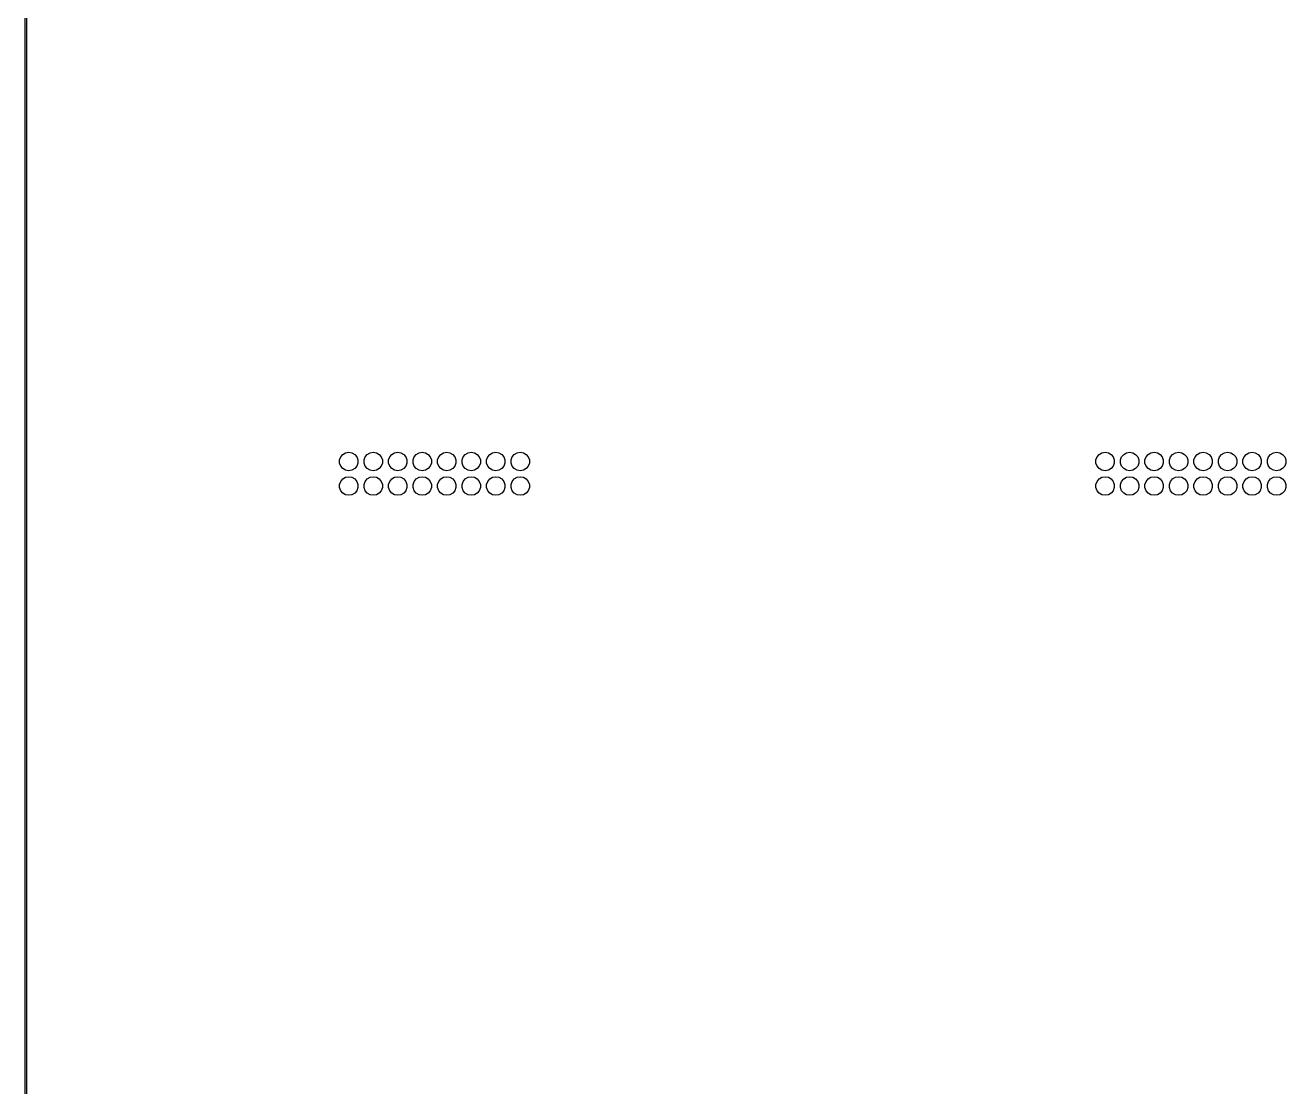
# Model space of a CAD drawing. Extents: x 25 to 346, y -457 to -16.
# Drawn here: x 25.3 to 156, y -236.5 to -126.5 of the extents above; entities that cross this region are included whole.
import ezdxf

# ---------------------------------------------------------------- set-up
doc = ezdxf.new("R2010")
doc.units = 0
doc.header["$MEASUREMENT"] = 0
doc.layers.add('BLACK', color=7, linetype='CONTINUOUS')

msp = doc.modelspace()

# ---------------------------------------------------------------- linework, layer by layer
at = {"layer": 'Black'}
for p, q in [((25.325, -456.565), (25.325, -16.51)), ((25.475, -16.585), (25.475, -456.49)), ((57.9262, -171.549), (58.0409, -171.234)), ((58.0409, -171.234), (58.2565, -170.977)), ((58.2565, -170.977), (58.5469, -170.809)), ((58.5469, -170.809), (58.8772, -170.751)), ((58.8772, -170.751), (59.2075, -170.809)), ((59.2075, -170.809), (59.4979, -170.977)), ((59.4979, -170.977), (59.7135, -171.234)), ((59.7135, -171.234), (59.8282, -171.549)), ((60.4662, -171.549), (60.5809, -171.234)), ((60.5809, -171.234), (60.7965, -170.977)), ((60.7965, -170.977), (61.0869, -170.809)), ((61.0869, -170.809), (61.4172, -170.751)), ((61.4172, -170.751), (61.7475, -170.809)), ((61.7475, -170.809), (62.0379, -170.977)), ((62.0379, -170.977), (62.2535, -171.234)), ((62.2535, -171.234), (62.3682, -171.549)), ((63.0062, -171.549), (63.1209, -171.234)), ((63.1209, -171.234), (63.3365, -170.977)), ((63.3365, -170.977), (63.6269, -170.809)), ((63.6269, -170.809), (63.9572, -170.751)), ((63.9572, -170.751), (64.2875, -170.809)), ((64.2875, -170.809), (64.5779, -170.977)), ((64.5779, -170.977), (64.7935, -171.234)), ((64.7935, -171.234), (64.9082, -171.549)), ((65.5462, -171.549), (65.6609, -171.234)), ((65.6609, -171.234), (65.8765, -170.977)), ((65.8765, -170.977), (66.1669, -170.809)), ((66.1669, -170.809), (66.4972, -170.751)), ((66.4972, -170.751), (66.8275, -170.809)), ((66.8275, -170.809), (67.1179, -170.977)), ((67.1179, -170.977), (67.3335, -171.234)), ((67.3335, -171.234), (67.4482, -171.549)), ((68.0862, -171.549), (68.2009, -171.234)), ((68.2009, -171.234), (68.4165, -170.977)), ((68.4165, -170.977), (68.7069, -170.809)), ((68.7069, -170.809), (69.0372, -170.751)), ((69.0372, -170.751), (69.3675, -170.809)), ((69.3675, -170.809), (69.6579, -170.977)), ((69.6579, -170.977), (69.8735, -171.234)), ((69.8735, -171.234), (69.9882, -171.549)), ((70.6262, -171.549), (70.7409, -171.234)), ((70.7409, -171.234), (70.9565, -170.977)), ((70.9565, -170.977), (71.2469, -170.809)), ((71.2469, -170.809), (71.5772, -170.751)), ((71.5772, -170.751), (71.9075, -170.809)), ((71.9075, -170.809), (72.1979, -170.977)), ((72.1979, -170.977), (72.4135, -171.234)), ((72.4135, -171.234), (72.5282, -171.549)), ((73.1662, -171.549), (73.2809, -171.234)), ((73.2809, -171.234), (73.4965, -170.977)), ((73.4965, -170.977), (73.7869, -170.809)), ((73.7869, -170.809), (74.1172, -170.751)), ((74.1172, -170.751), (74.4475, -170.809)), ((74.4475, -170.809), (74.7379, -170.977)), ((74.7379, -170.977), (74.9535, -171.234)), ((74.9535, -171.234), (75.0682, -171.549)), ((75.7062, -171.549), (75.8209, -171.234)), ((75.8209, -171.234), (76.0365, -170.977)), ((76.0365, -170.977), (76.3269, -170.809)), ((76.3269, -170.809), (76.6572, -170.751)), ((76.6572, -170.751), (76.9875, -170.809)), ((76.9875, -170.809), (77.2779, -170.977)), ((77.2779, -170.977), (77.4935, -171.234)), ((77.4935, -171.234), (77.6082, -171.549)), ((136.361, -171.549), (136.476, -171.234)), ((136.476, -171.234), (136.692, -170.977)), ((136.692, -170.977), (136.982, -170.809)), ((136.982, -170.809), (137.312, -170.751)), ((137.312, -170.751), (137.643, -170.809)), ((137.643, -170.809), (137.933, -170.977)), ((137.933, -170.977), (138.149, -171.234)), ((138.149, -171.234), (138.263, -171.549)), ((138.901, -171.549), (139.016, -171.234)), ((139.016, -171.234), (139.232, -170.977)), ((139.232, -170.977), (139.522, -170.809)), ((139.522, -170.809), (139.852, -170.751)), ((139.852, -170.751), (140.183, -170.809)), ((140.183, -170.809), (140.473, -170.977)), ((140.473, -170.977), (140.689, -171.234)), ((140.689, -171.234), (140.803, -171.549)), ((141.441, -171.549), (141.556, -171.234)), ((141.556, -171.234), (141.772, -170.977)), ((141.772, -170.977), (142.062, -170.809)), ((142.062, -170.809), (142.392, -170.751)), ((142.392, -170.751), (142.723, -170.809)), ((142.723, -170.809), (143.013, -170.977)), ((143.013, -170.977), (143.229, -171.234)), ((143.229, -171.234), (143.343, -171.549)), ((143.981, -171.549), (144.096, -171.234)), ((144.096, -171.234), (144.312, -170.977)), ((144.312, -170.977), (144.602, -170.809)), ((144.602, -170.809), (144.932, -170.751)), ((144.932, -170.751), (145.263, -170.809)), ((145.263, -170.809), (145.553, -170.977)), ((145.553, -170.977), (145.769, -171.234)), ((145.769, -171.234), (145.883, -171.549)), ((146.521, -171.549), (146.636, -171.234)), ((146.636, -171.234), (146.852, -170.977)), ((146.852, -170.977), (147.142, -170.809)), ((147.142, -170.809), (147.472, -170.751)), ((147.472, -170.751), (147.803, -170.809)), ((147.803, -170.809), (148.093, -170.977)), ((148.093, -170.977), (148.309, -171.234)), ((148.309, -171.234), (148.423, -171.549)), ((149.061, -171.549), (149.176, -171.234)), ((149.176, -171.234), (149.392, -170.977)), ((149.392, -170.977), (149.682, -170.809)), ((149.682, -170.809), (150.012, -170.751)), ((150.012, -170.751), (150.343, -170.809)), ((150.343, -170.809), (150.633, -170.977)), ((150.633, -170.977), (150.849, -171.234)), ((150.849, -171.234), (150.963, -171.549)), ((151.601, -171.549), (151.716, -171.234)), ((151.716, -171.234), (151.932, -170.977)), ((151.932, -170.977), (152.222, -170.809)), ((152.222, -170.809), (152.552, -170.751)), ((152.552, -170.751), (152.883, -170.809)), ((152.883, -170.809), (153.173, -170.977)), ((153.173, -170.977), (153.389, -171.234)), ((153.389, -171.234), (153.503, -171.549)), ((154.141, -171.549), (154.256, -171.234)), ((154.256, -171.234), (154.472, -170.977)), ((154.472, -170.977), (154.762, -170.809)), ((154.762, -170.809), (155.092, -170.751)), ((155.092, -170.751), (155.423, -170.809)), ((155.423, -170.809), (155.713, -170.977)), ((155.713, -170.977), (155.929, -171.234)), ((155.929, -171.234), (156.043, -171.549)), ((57.9262, -171.884), (57.9262, -171.549)), ((58.0409, -172.2), (57.9262, -171.884)), ((58.2565, -172.456), (58.0409, -172.2)), ((58.5469, -172.624), (58.2565, -172.456)), ((59.4979, -172.456), (59.2075, -172.624)), ((59.7135, -172.2), (59.4979, -172.456)), ((59.8282, -171.884), (59.7135, -172.2)), ((59.8282, -171.549), (59.8282, -171.884)), ((60.4662, -171.884), (60.4662, -171.549)), ((60.5809, -172.2), (60.4662, -171.884)), ((60.7965, -172.456), (60.5809, -172.2)), ((61.0869, -172.624), (60.7965, -172.456)), ((62.0379, -172.456), (61.7475, -172.624)), ((62.2535, -172.2), (62.0379, -172.456)), ((62.3682, -171.884), (62.2535, -172.2)), ((62.3682, -171.549), (62.3682, -171.884)), ((63.0062, -171.884), (63.0062, -171.549)), ((63.1209, -172.2), (63.0062, -171.884)), ((63.3365, -172.456), (63.1209, -172.2)), ((63.6269, -172.624), (63.3365, -172.456)), ((64.5779, -172.456), (64.2875, -172.624)), ((64.7935, -172.2), (64.5779, -172.456)), ((64.9082, -171.884), (64.7935, -172.2)), ((64.9082, -171.549), (64.9082, -171.884)), ((65.5462, -171.884), (65.5462, -171.549)), ((65.6609, -172.2), (65.5462, -171.884)), ((65.8765, -172.456), (65.6609, -172.2)), ((66.1669, -172.624), (65.8765, -172.456)), ((67.1179, -172.456), (66.8275, -172.624)), ((67.3335, -172.2), (67.1179, -172.456)), ((67.4482, -171.884), (67.3335, -172.2)), ((67.4482, -171.549), (67.4482, -171.884)), ((68.0862, -171.884), (68.0862, -171.549)), ((68.2009, -172.2), (68.0862, -171.884)), ((68.4165, -172.456), (68.2009, -172.2)), ((68.7069, -172.624), (68.4165, -172.456)), ((69.6579, -172.456), (69.3675, -172.624)), ((69.8735, -172.2), (69.6579, -172.456)), ((69.9882, -171.884), (69.8735, -172.2)), ((69.9882, -171.549), (69.9882, -171.884)), ((70.6262, -171.884), (70.6262, -171.549)), ((70.7409, -172.2), (70.6262, -171.884)), ((70.9565, -172.456), (70.7409, -172.2)), ((71.2469, -172.624), (70.9565, -172.456)), ((72.1979, -172.456), (71.9075, -172.624)), ((72.4135, -172.2), (72.1979, -172.456)), ((72.5282, -171.884), (72.4135, -172.2)), ((72.5282, -171.549), (72.5282, -171.884)), ((73.1662, -171.884), (73.1662, -171.549)), ((73.2809, -172.2), (73.1662, -171.884)), ((73.4965, -172.456), (73.2809, -172.2)), ((73.7869, -172.624), (73.4965, -172.456)), ((74.7379, -172.456), (74.4475, -172.624)), ((74.9535, -172.2), (74.7379, -172.456)), ((75.0682, -171.884), (74.9535, -172.2)), ((75.0682, -171.549), (75.0682, -171.884)), ((75.7062, -171.884), (75.7062, -171.549)), ((75.8209, -172.2), (75.7062, -171.884)), ((76.0365, -172.456), (75.8209, -172.2)), ((76.3269, -172.624), (76.0365, -172.456)), ((77.2779, -172.456), (76.9875, -172.624)), ((77.4935, -172.2), (77.2779, -172.456)), ((77.6082, -171.884), (77.4935, -172.2)), ((77.6082, -171.549), (77.6082, -171.884)), ((136.361, -171.884), (136.361, -171.549)), ((136.476, -172.2), (136.361, -171.884)), ((136.692, -172.456), (136.476, -172.2)), ((136.982, -172.624), (136.692, -172.456)), ((137.933, -172.456), (137.643, -172.624)), ((138.149, -172.2), (137.933, -172.456)), ((138.263, -171.884), (138.149, -172.2)), ((138.263, -171.549), (138.263, -171.884)), ((138.901, -171.884), (138.901, -171.549)), ((139.016, -172.2), (138.901, -171.884)), ((139.232, -172.456), (139.016, -172.2)), ((139.522, -172.624), (139.232, -172.456)), ((140.473, -172.456), (140.183, -172.624)), ((140.689, -172.2), (140.473, -172.456)), ((140.803, -171.884), (140.689, -172.2)), ((140.803, -171.549), (140.803, -171.884)), ((141.441, -171.884), (141.441, -171.549)), ((141.556, -172.2), (141.441, -171.884)), ((141.772, -172.456), (141.556, -172.2)), ((142.062, -172.624), (141.772, -172.456)), ((143.013, -172.456), (142.723, -172.624)), ((143.229, -172.2), (143.013, -172.456)), ((143.343, -171.884), (143.229, -172.2)), ((143.343, -171.549), (143.343, -171.884)), ((143.981, -171.884), (143.981, -171.549)), ((144.096, -172.2), (143.981, -171.884)), ((144.312, -172.456), (144.096, -172.2)), ((144.602, -172.624), (144.312, -172.456)), ((145.553, -172.456), (145.263, -172.624)), ((145.769, -172.2), (145.553, -172.456)), ((145.883, -171.884), (145.769, -172.2)), ((145.883, -171.549), (145.883, -171.884)), ((146.521, -171.884), (146.521, -171.549)), ((146.636, -172.2), (146.521, -171.884)), ((146.852, -172.456), (146.636, -172.2)), ((147.142, -172.624), (146.852, -172.456)), ((148.093, -172.456), (147.803, -172.624)), ((148.309, -172.2), (148.093, -172.456)), ((148.423, -171.884), (148.309, -172.2)), ((148.423, -171.549), (148.423, -171.884)), ((149.061, -171.884), (149.061, -171.549)), ((149.176, -172.2), (149.061, -171.884)), ((149.392, -172.456), (149.176, -172.2)), ((149.682, -172.624), (149.392, -172.456)), ((150.633, -172.456), (150.343, -172.624)), ((150.849, -172.2), (150.633, -172.456)), ((150.963, -171.884), (150.849, -172.2)), ((150.963, -171.549), (150.963, -171.884)), ((151.601, -171.884), (151.601, -171.549)), ((151.716, -172.2), (151.601, -171.884)), ((151.932, -172.456), (151.716, -172.2)), ((152.222, -172.624), (151.932, -172.456)), ((153.173, -172.456), (152.883, -172.624)), ((153.389, -172.2), (153.173, -172.456)), ((153.503, -171.884), (153.389, -172.2)), ((153.503, -171.549), (153.503, -171.884)), ((154.141, -171.884), (154.141, -171.549)), ((154.256, -172.2), (154.141, -171.884)), ((154.472, -172.456), (154.256, -172.2)), ((154.762, -172.624), (154.472, -172.456)), ((155.713, -172.456), (155.423, -172.624)), ((155.929, -172.2), (155.713, -172.456)), ((156.043, -171.884), (155.929, -172.2)), ((156.043, -171.549), (156.043, -171.884)), ((57.9262, -174.089), (58.0409, -173.774)), ((58.0409, -173.774), (58.2565, -173.517)), ((58.2565, -173.517), (58.5469, -173.349)), ((58.8772, -172.682), (58.5469, -172.624)), ((58.5469, -173.349), (58.8772, -173.291)), ((59.2075, -172.624), (58.8772, -172.682)), ((58.8772, -173.291), (59.2075, -173.349)), ((59.2075, -173.349), (59.4979, -173.517)), ((59.4979, -173.517), (59.7135, -173.774)), ((59.7135, -173.774), (59.8282, -174.089)), ((60.4662, -174.089), (60.5809, -173.774)), ((60.5809, -173.774), (60.7965, -173.517)), ((60.7965, -173.517), (61.0869, -173.349)), ((61.4172, -172.682), (61.0869, -172.624)), ((61.0869, -173.349), (61.4172, -173.291)), ((61.7475, -172.624), (61.4172, -172.682)), ((61.4172, -173.291), (61.7475, -173.349)), ((61.7475, -173.349), (62.0379, -173.517)), ((62.0379, -173.517), (62.2535, -173.774)), ((62.2535, -173.774), (62.3682, -174.089)), ((63.0062, -174.089), (63.1209, -173.774)), ((63.1209, -173.774), (63.3365, -173.517)), ((63.3365, -173.517), (63.6269, -173.349)), ((63.9572, -172.682), (63.6269, -172.624)), ((63.6269, -173.349), (63.9572, -173.291)), ((64.2875, -172.624), (63.9572, -172.682)), ((63.9572, -173.291), (64.2875, -173.349)), ((64.2875, -173.349), (64.5779, -173.517)), ((64.5779, -173.517), (64.7935, -173.774)), ((64.7935, -173.774), (64.9082, -174.089)), ((65.5462, -174.089), (65.6609, -173.774)), ((65.6609, -173.774), (65.8765, -173.517)), ((65.8765, -173.517), (66.1669, -173.349)), ((66.4972, -172.682), (66.1669, -172.624)), ((66.1669, -173.349), (66.4972, -173.291)), ((66.8275, -172.624), (66.4972, -172.682)), ((66.4972, -173.291), (66.8275, -173.349)), ((66.8275, -173.349), (67.1179, -173.517)), ((67.1179, -173.517), (67.3335, -173.774)), ((67.3335, -173.774), (67.4482, -174.089)), ((68.0862, -174.089), (68.2009, -173.774)), ((68.2009, -173.774), (68.4165, -173.517)), ((68.4165, -173.517), (68.7069, -173.349)), ((69.0372, -172.682), (68.7069, -172.624)), ((68.7069, -173.349), (69.0372, -173.291)), ((69.3675, -172.624), (69.0372, -172.682)), ((69.0372, -173.291), (69.3675, -173.349)), ((69.3675, -173.349), (69.6579, -173.517)), ((69.6579, -173.517), (69.8735, -173.774)), ((69.8735, -173.774), (69.9882, -174.089)), ((70.6262, -174.089), (70.7409, -173.774)), ((70.7409, -173.774), (70.9565, -173.517)), ((70.9565, -173.517), (71.2469, -173.349)), ((71.5772, -172.682), (71.2469, -172.624)), ((71.2469, -173.349), (71.5772, -173.291)), ((71.9075, -172.624), (71.5772, -172.682)), ((71.5772, -173.291), (71.9075, -173.349)), ((71.9075, -173.349), (72.1979, -173.517)), ((72.1979, -173.517), (72.4135, -173.774)), ((72.4135, -173.774), (72.5282, -174.089)), ((73.1662, -174.089), (73.2809, -173.774)), ((73.2809, -173.774), (73.4965, -173.517)), ((73.4965, -173.517), (73.7869, -173.349)), ((74.1172, -172.682), (73.7869, -172.624)), ((73.7869, -173.349), (74.1172, -173.291)), ((74.4475, -172.624), (74.1172, -172.682)), ((74.1172, -173.291), (74.4475, -173.349)), ((74.4475, -173.349), (74.7379, -173.517)), ((74.7379, -173.517), (74.9535, -173.774)), ((74.9535, -173.774), (75.0682, -174.089)), ((75.7062, -174.089), (75.8209, -173.774)), ((75.8209, -173.774), (76.0365, -173.517)), ((76.0365, -173.517), (76.3269, -173.349)), ((76.6572, -172.682), (76.3269, -172.624)), ((76.3269, -173.349), (76.6572, -173.291)), ((76.9875, -172.624), (76.6572, -172.682)), ((76.6572, -173.291), (76.9875, -173.349)), ((76.9875, -173.349), (77.2779, -173.517)), ((77.2779, -173.517), (77.4935, -173.774)), ((77.4935, -173.774), (77.6082, -174.089)), ((136.361, -174.089), (136.476, -173.774)), ((136.476, -173.774), (136.692, -173.517)), ((136.692, -173.517), (136.982, -173.349)), ((137.312, -172.682), (136.982, -172.624)), ((136.982, -173.349), (137.312, -173.291)), ((137.643, -172.624), (137.312, -172.682)), ((137.312, -173.291), (137.643, -173.349)), ((137.643, -173.349), (137.933, -173.517)), ((137.933, -173.517), (138.149, -173.774)), ((138.149, -173.774), (138.263, -174.089)), ((138.901, -174.089), (139.016, -173.774)), ((139.016, -173.774), (139.232, -173.517)), ((139.232, -173.517), (139.522, -173.349)), ((139.852, -172.682), (139.522, -172.624)), ((139.522, -173.349), (139.852, -173.291)), ((140.183, -172.624), (139.852, -172.682)), ((139.852, -173.291), (140.183, -173.349)), ((140.183, -173.349), (140.473, -173.517)), ((140.473, -173.517), (140.689, -173.774)), ((140.689, -173.774), (140.803, -174.089)), ((141.441, -174.089), (141.556, -173.774)), ((141.556, -173.774), (141.772, -173.517)), ((141.772, -173.517), (142.062, -173.349)), ((142.392, -172.682), (142.062, -172.624)), ((142.062, -173.349), (142.392, -173.291)), ((142.723, -172.624), (142.392, -172.682)), ((142.392, -173.291), (142.723, -173.349)), ((142.723, -173.349), (143.013, -173.517)), ((143.013, -173.517), (143.229, -173.774)), ((143.229, -173.774), (143.343, -174.089)), ((143.981, -174.089), (144.096, -173.774)), ((144.096, -173.774), (144.312, -173.517)), ((144.312, -173.517), (144.602, -173.349)), ((144.932, -172.682), (144.602, -172.624)), ((144.602, -173.349), (144.932, -173.291)), ((145.263, -172.624), (144.932, -172.682)), ((144.932, -173.291), (145.263, -173.349)), ((145.263, -173.349), (145.553, -173.517)), ((145.553, -173.517), (145.769, -173.774)), ((145.769, -173.774), (145.883, -174.089)), ((146.521, -174.089), (146.636, -173.774)), ((146.636, -173.774), (146.852, -173.517)), ((146.852, -173.517), (147.142, -173.349)), ((147.472, -172.682), (147.142, -172.624)), ((147.142, -173.349), (147.472, -173.291)), ((147.803, -172.624), (147.472, -172.682)), ((147.472, -173.291), (147.803, -173.349)), ((147.803, -173.349), (148.093, -173.517)), ((148.093, -173.517), (148.309, -173.774)), ((148.309, -173.774), (148.423, -174.089)), ((149.061, -174.089), (149.176, -173.774)), ((149.176, -173.774), (149.392, -173.517)), ((149.392, -173.517), (149.682, -173.349)), ((150.012, -172.682), (149.682, -172.624)), ((149.682, -173.349), (150.012, -173.291)), ((150.343, -172.624), (150.012, -172.682)), ((150.012, -173.291), (150.343, -173.349)), ((150.343, -173.349), (150.633, -173.517)), ((150.633, -173.517), (150.849, -173.774)), ((150.849, -173.774), (150.963, -174.089)), ((151.601, -174.089), (151.716, -173.774)), ((151.716, -173.774), (151.932, -173.517)), ((151.932, -173.517), (152.222, -173.349)), ((152.552, -172.682), (152.222, -172.624)), ((152.222, -173.349), (152.552, -173.291)), ((152.883, -172.624), (152.552, -172.682)), ((152.552, -173.291), (152.883, -173.349)), ((152.883, -173.349), (153.173, -173.517)), ((153.173, -173.517), (153.389, -173.774)), ((153.389, -173.774), (153.503, -174.089)), ((154.141, -174.089), (154.256, -173.774)), ((154.256, -173.774), (154.472, -173.517)), ((154.472, -173.517), (154.762, -173.349)), ((155.092, -172.682), (154.762, -172.624)), ((154.762, -173.349), (155.092, -173.291)), ((155.423, -172.624), (155.092, -172.682)), ((155.092, -173.291), (155.423, -173.349)), ((155.423, -173.349), (155.713, -173.517)), ((155.713, -173.517), (155.929, -173.774)), ((155.929, -173.774), (156.043, -174.089)), ((57.9262, -174.424), (57.9262, -174.089)), ((58.0409, -174.74), (57.9262, -174.424)), ((58.2565, -174.996), (58.0409, -174.74)), ((58.5469, -175.164), (58.2565, -174.996)), ((59.4979, -174.996), (59.2075, -175.164)), ((59.7135, -174.74), (59.4979, -174.996)), ((59.8282, -174.424), (59.7135, -174.74)), ((59.8282, -174.089), (59.8282, -174.424)), ((60.4662, -174.424), (60.4662, -174.089)), ((60.5809, -174.74), (60.4662, -174.424)), ((60.7965, -174.996), (60.5809, -174.74)), ((61.0869, -175.164), (60.7965, -174.996)), ((62.0379, -174.996), (61.7475, -175.164)), ((62.2535, -174.74), (62.0379, -174.996)), ((62.3682, -174.424), (62.2535, -174.74)), ((62.3682, -174.089), (62.3682, -174.424)), ((63.0062, -174.424), (63.0062, -174.089)), ((63.1209, -174.74), (63.0062, -174.424)), ((63.3365, -174.996), (63.1209, -174.74)), ((63.6269, -175.164), (63.3365, -174.996)), ((64.5779, -174.996), (64.2875, -175.164)), ((64.7935, -174.74), (64.5779, -174.996)), ((64.9082, -174.424), (64.7935, -174.74)), ((64.9082, -174.089), (64.9082, -174.424)), ((65.5462, -174.424), (65.5462, -174.089)), ((65.6609, -174.74), (65.5462, -174.424)), ((65.8765, -174.996), (65.6609, -174.74)), ((66.1669, -175.164), (65.8765, -174.996)), ((67.1179, -174.996), (66.8275, -175.164)), ((67.3335, -174.74), (67.1179, -174.996)), ((67.4482, -174.424), (67.3335, -174.74)), ((67.4482, -174.089), (67.4482, -174.424)), ((68.0862, -174.424), (68.0862, -174.089)), ((68.2009, -174.74), (68.0862, -174.424)), ((68.4165, -174.996), (68.2009, -174.74)), ((68.7069, -175.164), (68.4165, -174.996)), ((69.6579, -174.996), (69.3675, -175.164)), ((69.8735, -174.74), (69.6579, -174.996)), ((69.9882, -174.424), (69.8735, -174.74)), ((69.9882, -174.089), (69.9882, -174.424)), ((70.6262, -174.424), (70.6262, -174.089)), ((70.7409, -174.74), (70.6262, -174.424)), ((70.9565, -174.996), (70.7409, -174.74)), ((71.2469, -175.164), (70.9565, -174.996)), ((72.1979, -174.996), (71.9075, -175.164)), ((72.4135, -174.74), (72.1979, -174.996)), ((72.5282, -174.424), (72.4135, -174.74)), ((72.5282, -174.089), (72.5282, -174.424)), ((73.1662, -174.424), (73.1662, -174.089)), ((73.2809, -174.74), (73.1662, -174.424)), ((73.4965, -174.996), (73.2809, -174.74)), ((73.7869, -175.164), (73.4965, -174.996)), ((74.7379, -174.996), (74.4475, -175.164)), ((74.9535, -174.74), (74.7379, -174.996)), ((75.0682, -174.424), (74.9535, -174.74)), ((75.0682, -174.089), (75.0682, -174.424)), ((75.7062, -174.424), (75.7062, -174.089)), ((75.8209, -174.74), (75.7062, -174.424)), ((76.0365, -174.996), (75.8209, -174.74)), ((76.3269, -175.164), (76.0365, -174.996)), ((77.2779, -174.996), (76.9875, -175.164)), ((77.4935, -174.74), (77.2779, -174.996)), ((77.6082, -174.424), (77.4935, -174.74)), ((77.6082, -174.089), (77.6082, -174.424)), ((136.361, -174.424), (136.361, -174.089)), ((136.476, -174.74), (136.361, -174.424)), ((136.692, -174.996), (136.476, -174.74)), ((136.982, -175.164), (136.692, -174.996)), ((137.933, -174.996), (137.643, -175.164)), ((138.149, -174.74), (137.933, -174.996)), ((138.263, -174.424), (138.149, -174.74)), ((138.263, -174.089), (138.263, -174.424)), ((138.901, -174.424), (138.901, -174.089)), ((139.016, -174.74), (138.901, -174.424)), ((139.232, -174.996), (139.016, -174.74)), ((139.522, -175.164), (139.232, -174.996)), ((140.473, -174.996), (140.183, -175.164)), ((140.689, -174.74), (140.473, -174.996)), ((140.803, -174.424), (140.689, -174.74)), ((140.803, -174.089), (140.803, -174.424)), ((141.441, -174.424), (141.441, -174.089)), ((141.556, -174.74), (141.441, -174.424)), ((141.772, -174.996), (141.556, -174.74)), ((142.062, -175.164), (141.772, -174.996)), ((143.013, -174.996), (142.723, -175.164)), ((143.229, -174.74), (143.013, -174.996)), ((143.343, -174.424), (143.229, -174.74)), ((143.343, -174.089), (143.343, -174.424)), ((143.981, -174.424), (143.981, -174.089)), ((144.096, -174.74), (143.981, -174.424)), ((144.312, -174.996), (144.096, -174.74)), ((144.602, -175.164), (144.312, -174.996)), ((145.553, -174.996), (145.263, -175.164)), ((145.769, -174.74), (145.553, -174.996)), ((145.883, -174.424), (145.769, -174.74)), ((145.883, -174.089), (145.883, -174.424)), ((146.521, -174.424), (146.521, -174.089)), ((146.636, -174.74), (146.521, -174.424)), ((146.852, -174.996), (146.636, -174.74)), ((147.142, -175.164), (146.852, -174.996)), ((148.093, -174.996), (147.803, -175.164)), ((148.309, -174.74), (148.093, -174.996)), ((148.423, -174.424), (148.309, -174.74)), ((148.423, -174.089), (148.423, -174.424)), ((149.061, -174.424), (149.061, -174.089)), ((149.176, -174.74), (149.061, -174.424)), ((149.392, -174.996), (149.176, -174.74)), ((149.682, -175.164), (149.392, -174.996)), ((150.633, -174.996), (150.343, -175.164)), ((150.849, -174.74), (150.633, -174.996)), ((150.963, -174.424), (150.849, -174.74)), ((150.963, -174.089), (150.963, -174.424)), ((151.601, -174.424), (151.601, -174.089)), ((151.716, -174.74), (151.601, -174.424)), ((151.932, -174.996), (151.716, -174.74)), ((152.222, -175.164), (151.932, -174.996)), ((153.173, -174.996), (152.883, -175.164)), ((153.389, -174.74), (153.173, -174.996)), ((153.503, -174.424), (153.389, -174.74)), ((153.503, -174.089), (153.503, -174.424)), ((154.141, -174.424), (154.141, -174.089)), ((154.256, -174.74), (154.141, -174.424)), ((154.472, -174.996), (154.256, -174.74)), ((154.762, -175.164), (154.472, -174.996)), ((155.713, -174.996), (155.423, -175.164)), ((155.929, -174.74), (155.713, -174.996)), ((156.043, -174.424), (155.929, -174.74)), ((156.043, -174.089), (156.043, -174.424)), ((58.8772, -175.222), (58.5469, -175.164)), ((59.2075, -175.164), (58.8772, -175.222)), ((61.4172, -175.222), (61.0869, -175.164)), ((61.7475, -175.164), (61.4172, -175.222)), ((63.9572, -175.222), (63.6269, -175.164)), ((64.2875, -175.164), (63.9572, -175.222)), ((66.4972, -175.222), (66.1669, -175.164)), ((66.8275, -175.164), (66.4972, -175.222)), ((69.0372, -175.222), (68.7069, -175.164)), ((69.3675, -175.164), (69.0372, -175.222)), ((71.5772, -175.222), (71.2469, -175.164)), ((71.9075, -175.164), (71.5772, -175.222)), ((74.1172, -175.222), (73.7869, -175.164)), ((74.4475, -175.164), (74.1172, -175.222)), ((76.6572, -175.222), (76.3269, -175.164)), ((76.9875, -175.164), (76.6572, -175.222)), ((137.312, -175.222), (136.982, -175.164)), ((137.643, -175.164), (137.312, -175.222)), ((139.852, -175.222), (139.522, -175.164)), ((140.183, -175.164), (139.852, -175.222)), ((142.392, -175.222), (142.062, -175.164)), ((142.723, -175.164), (142.392, -175.222)), ((144.932, -175.222), (144.602, -175.164)), ((145.263, -175.164), (144.932, -175.222)), ((147.472, -175.222), (147.142, -175.164)), ((147.803, -175.164), (147.472, -175.222)), ((150.012, -175.222), (149.682, -175.164)), ((150.343, -175.164), (150.012, -175.222)), ((152.552, -175.222), (152.222, -175.164)), ((152.883, -175.164), (152.552, -175.222)), ((155.092, -175.222), (154.762, -175.164)), ((155.423, -175.164), (155.092, -175.222))]:
    msp.add_line(p, q, dxfattribs=at)

doc.saveas('drawing.dxf')
